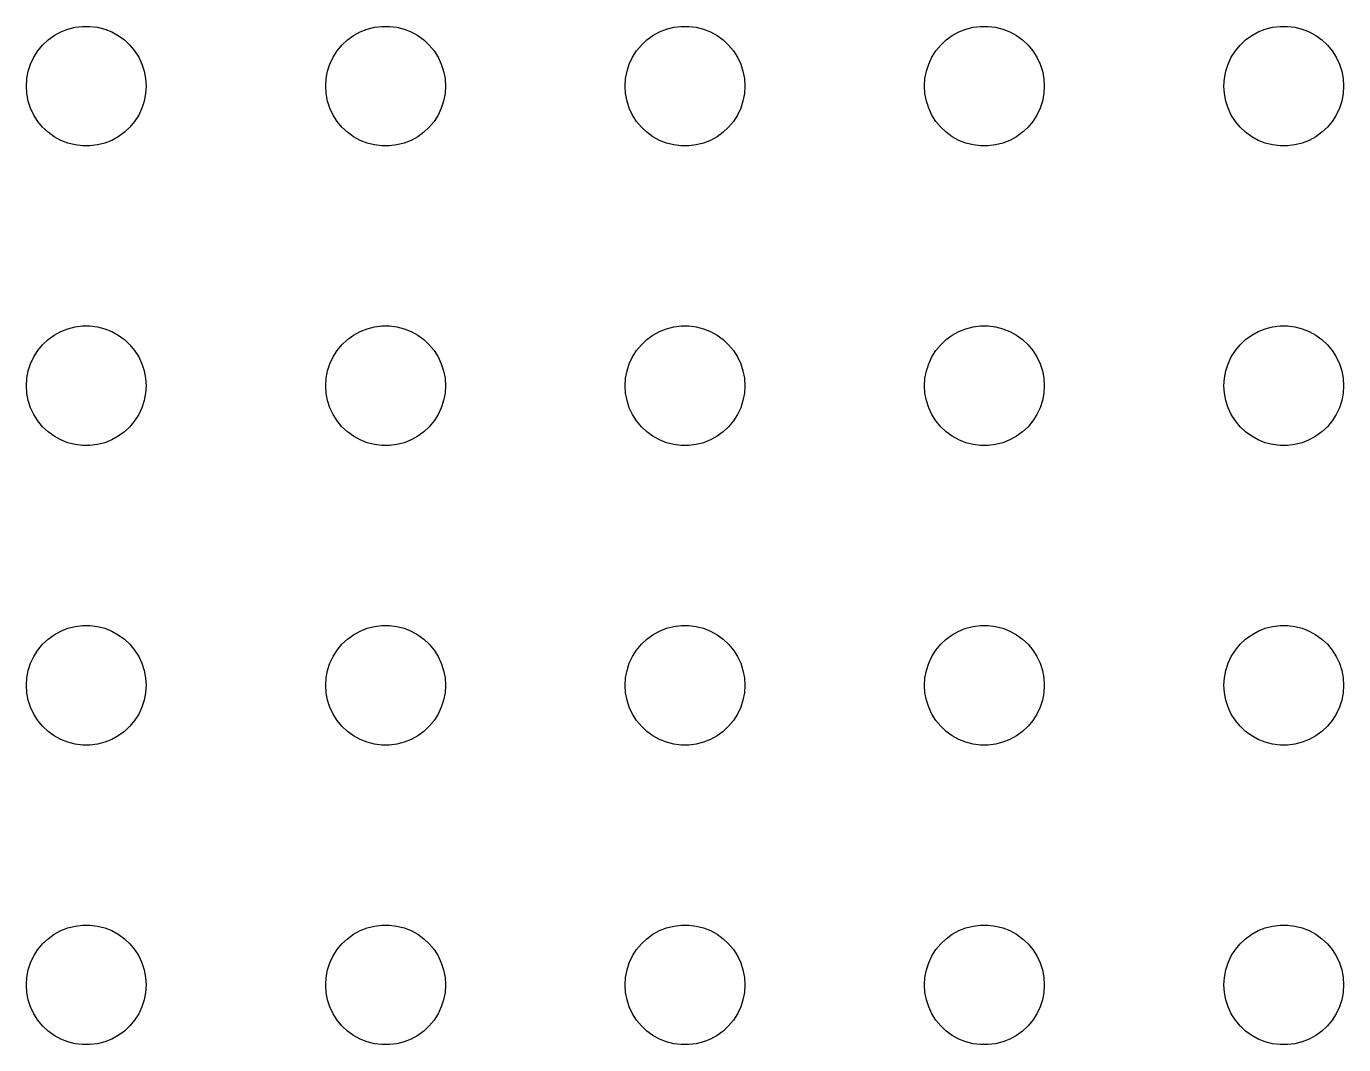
# Model space of a CAD drawing. Header units: metres. Extents: x -134 to 134, y 290 to 736.
# Drawn here: x -1.5 to 31.5, y 340.5 to 366 of the extents above; entities that cross this region are included whole.
import ezdxf

# ---------------------------------------------------------------- set-up
doc = ezdxf.new("R2010")
doc.units = ezdxf.units.M

msp = doc.modelspace()

# ---------------------------------------------------------------- linework, layer by layer
for p, q in [((-0.46352, 365.927), (-0.28107, 365.973)), ((-0.28107, 365.973), (-0.09418, 365.997)), ((-0.09418, 365.997), (0.09418, 365.997)), ((0.09418, 365.997), (0.28107, 365.973)), ((0.28107, 365.973), (0.46352, 365.927)), ((7.03647, 365.927), (7.21892, 365.973)), ((7.21892, 365.973), (7.40581, 365.997)), ((7.40581, 365.997), (7.59418, 365.997)), ((7.59418, 365.997), (7.78107, 365.973)), ((7.78107, 365.973), (7.96352, 365.927)), ((14.5365, 365.927), (14.7189, 365.973)), ((14.7189, 365.973), (14.9058, 365.997)), ((14.9058, 365.997), (15.0942, 365.997)), ((15.0942, 365.997), (15.2811, 365.973)), ((15.2811, 365.973), (15.4635, 365.927)), ((22.0365, 365.927), (22.2189, 365.973)), ((22.2189, 365.973), (22.4058, 365.997)), ((22.4058, 365.997), (22.5942, 365.997)), ((22.5942, 365.997), (22.7811, 365.973)), ((22.7811, 365.973), (22.9635, 365.927)), ((29.5365, 365.927), (29.7189, 365.973)), ((29.7189, 365.973), (29.9058, 365.997)), ((29.9058, 365.997), (30.0942, 365.997)), ((30.0942, 365.997), (30.2811, 365.973)), ((30.2811, 365.973), (30.4635, 365.927)), ((-1.09344, 365.527), (-0.95613, 365.656)), ((-0.95613, 365.656), (-0.80373, 365.766)), ((-0.80373, 365.766), (-0.63866, 365.857)), ((-0.63866, 365.857), (-0.46352, 365.927)), ((0.46352, 365.927), (0.63866, 365.857)), ((0.63866, 365.857), (0.80373, 365.766)), ((0.80373, 365.766), (0.95613, 365.656)), ((0.95613, 365.656), (1.09344, 365.527)), ((6.40654, 365.527), (6.54385, 365.656)), ((6.54385, 365.656), (6.69626, 365.766)), ((6.69626, 365.766), (6.86133, 365.857)), ((6.86133, 365.857), (7.03647, 365.927)), ((7.96352, 365.927), (8.13866, 365.857)), ((8.13866, 365.857), (8.30373, 365.766)), ((8.30373, 365.766), (8.45613, 365.656)), ((8.45613, 365.656), (8.59344, 365.527)), ((13.9065, 365.527), (14.0439, 365.656)), ((14.0439, 365.656), (14.1963, 365.766)), ((14.1963, 365.766), (14.3613, 365.857)), ((14.3613, 365.857), (14.5365, 365.927)), ((15.4635, 365.927), (15.6387, 365.857)), ((15.6387, 365.857), (15.8037, 365.766)), ((15.8037, 365.766), (15.9561, 365.656)), ((15.9561, 365.656), (16.0934, 365.527)), ((21.4065, 365.527), (21.5439, 365.656)), ((21.5439, 365.656), (21.6963, 365.766)), ((21.6963, 365.766), (21.8613, 365.857)), ((21.8613, 365.857), (22.0365, 365.927)), ((22.9635, 365.927), (23.1387, 365.857)), ((23.1387, 365.857), (23.3037, 365.766)), ((23.3037, 365.766), (23.4561, 365.656)), ((23.4561, 365.656), (23.5934, 365.527)), ((28.9065, 365.527), (29.0439, 365.656)), ((29.0439, 365.656), (29.1963, 365.766)), ((29.1963, 365.766), (29.3613, 365.857)), ((29.3613, 365.857), (29.5365, 365.927)), ((30.4635, 365.927), (30.6387, 365.857)), ((30.6387, 365.857), (30.8037, 365.766)), ((30.8037, 365.766), (30.9561, 365.656)), ((30.9561, 365.656), (31.0934, 365.527)), ((-1.31445, 365.223), (-1.21352, 365.382)), ((-1.21352, 365.382), (-1.09344, 365.527)), ((1.09344, 365.527), (1.21352, 365.382)), ((1.21352, 365.382), (1.31445, 365.223)), ((6.18553, 365.223), (6.28647, 365.382)), ((6.28647, 365.382), (6.40654, 365.527)), ((8.59344, 365.527), (8.71352, 365.382)), ((8.71352, 365.382), (8.81445, 365.223)), ((13.6855, 365.223), (13.7865, 365.382)), ((13.7865, 365.382), (13.9065, 365.527)), ((16.0934, 365.527), (16.2135, 365.382)), ((16.2135, 365.382), (16.3145, 365.223)), ((21.1855, 365.223), (21.2865, 365.382)), ((21.2865, 365.382), (21.4065, 365.527)), ((23.5934, 365.527), (23.7135, 365.382)), ((23.7135, 365.382), (23.8145, 365.223)), ((28.6855, 365.223), (28.7865, 365.382)), ((28.7865, 365.382), (28.9065, 365.527)), ((31.0934, 365.527), (31.2135, 365.382)), ((31.2135, 365.382), (31.3145, 365.223)), ((-1.45287, 364.873), (-1.39465, 365.052)), ((-1.39465, 365.052), (-1.31445, 365.223)), ((1.31445, 365.223), (1.39465, 365.052)), ((1.39465, 365.052), (1.45287, 364.873)), ((6.04712, 364.873), (6.10533, 365.052)), ((6.10533, 365.052), (6.18553, 365.223)), ((8.81445, 365.223), (8.89465, 365.052)), ((8.89465, 365.052), (8.95287, 364.873)), ((13.5471, 364.873), (13.6053, 365.052)), ((13.6053, 365.052), (13.6855, 365.223)), ((16.3145, 365.223), (16.3947, 365.052)), ((16.3947, 365.052), (16.4529, 364.873)), ((21.0471, 364.873), (21.1053, 365.052)), ((21.1053, 365.052), (21.1855, 365.223)), ((23.8145, 365.223), (23.8947, 365.052)), ((23.8947, 365.052), (23.9529, 364.873)), ((28.5471, 364.873), (28.6053, 365.052)), ((28.6053, 365.052), (28.6855, 365.223)), ((31.3145, 365.223), (31.3947, 365.052)), ((31.3947, 365.052), (31.4529, 364.873)), ((-1.5, 364.5), (-1.48816, 364.688)), ((-1.48816, 364.688), (-1.45287, 364.873)), ((1.45287, 364.873), (1.48816, 364.688)), ((1.48816, 364.688), (1.5, 364.5)), ((6, 364.5), (6.01183, 364.688)), ((6.01183, 364.688), (6.04712, 364.873)), ((8.95287, 364.873), (8.98816, 364.688)), ((8.98816, 364.688), (9, 364.5)), ((13.5, 364.5), (13.5118, 364.688)), ((13.5118, 364.688), (13.5471, 364.873)), ((16.4529, 364.873), (16.4882, 364.688)), ((16.4882, 364.688), (16.5, 364.5)), ((21, 364.5), (21.0118, 364.688)), ((21.0118, 364.688), (21.0471, 364.873)), ((23.9529, 364.873), (23.9882, 364.688)), ((23.9882, 364.688), (24, 364.5)), ((28.5, 364.5), (28.5118, 364.688)), ((28.5118, 364.688), (28.5471, 364.873)), ((31.4529, 364.873), (31.4882, 364.688)), ((31.4882, 364.688), (31.5, 364.5)), ((-1.48816, 364.312), (-1.5, 364.5)), ((1.5, 364.5), (1.48816, 364.312)), ((6.01183, 364.312), (6, 364.5)), ((9, 364.5), (8.98816, 364.312)), ((13.5118, 364.312), (13.5, 364.5)), ((16.5, 364.5), (16.4882, 364.312)), ((21.0118, 364.312), (21, 364.5)), ((24, 364.5), (23.9882, 364.312)), ((28.5118, 364.312), (28.5, 364.5)), ((31.5, 364.5), (31.4882, 364.312)), ((-1.45287, 364.127), (-1.48816, 364.312)), ((-1.39465, 363.948), (-1.45287, 364.127)), ((1.45287, 364.127), (1.39465, 363.948)), ((1.48816, 364.312), (1.45287, 364.127)), ((6.04712, 364.127), (6.01183, 364.312)), ((6.10533, 363.948), (6.04712, 364.127)), ((8.95287, 364.127), (8.89465, 363.948)), ((8.98816, 364.312), (8.95287, 364.127)), ((13.5471, 364.127), (13.5118, 364.312)), ((13.6053, 363.948), (13.5471, 364.127)), ((16.4529, 364.127), (16.3947, 363.948)), ((16.4882, 364.312), (16.4529, 364.127)), ((21.0471, 364.127), (21.0118, 364.312)), ((21.1053, 363.948), (21.0471, 364.127)), ((23.9529, 364.127), (23.8947, 363.948)), ((23.9882, 364.312), (23.9529, 364.127)), ((28.5471, 364.127), (28.5118, 364.312)), ((28.6053, 363.948), (28.5471, 364.127)), ((31.4529, 364.127), (31.3947, 363.948)), ((31.4882, 364.312), (31.4529, 364.127)), ((-1.31445, 363.777), (-1.39465, 363.948)), ((-1.21352, 363.618), (-1.31445, 363.777)), ((1.31445, 363.777), (1.21352, 363.618)), ((1.39465, 363.948), (1.31445, 363.777)), ((6.18553, 363.777), (6.10533, 363.948)), ((6.28647, 363.618), (6.18553, 363.777)), ((8.81445, 363.777), (8.71352, 363.618)), ((8.89465, 363.948), (8.81445, 363.777)), ((13.6855, 363.777), (13.6053, 363.948)), ((13.7865, 363.618), (13.6855, 363.777)), ((16.3145, 363.777), (16.2135, 363.618)), ((16.3947, 363.948), (16.3145, 363.777)), ((21.1855, 363.777), (21.1053, 363.948)), ((21.2865, 363.618), (21.1855, 363.777)), ((23.8145, 363.777), (23.7135, 363.618)), ((23.8947, 363.948), (23.8145, 363.777)), ((28.6855, 363.777), (28.6053, 363.948)), ((28.7865, 363.618), (28.6855, 363.777)), ((31.3145, 363.777), (31.2135, 363.618)), ((31.3947, 363.948), (31.3145, 363.777)), ((-1.09344, 363.473), (-1.21352, 363.618)), ((-0.95613, 363.344), (-1.09344, 363.473)), ((-0.80373, 363.234), (-0.95613, 363.344)), ((0.95613, 363.344), (0.80373, 363.234)), ((1.09344, 363.473), (0.95613, 363.344)), ((1.21352, 363.618), (1.09344, 363.473)), ((6.40654, 363.473), (6.28647, 363.618)), ((6.54385, 363.344), (6.40654, 363.473)), ((6.69626, 363.234), (6.54385, 363.344)), ((8.45613, 363.344), (8.30373, 363.234)), ((8.59344, 363.473), (8.45613, 363.344)), ((8.71352, 363.618), (8.59344, 363.473)), ((13.9065, 363.473), (13.7865, 363.618)), ((14.0439, 363.344), (13.9065, 363.473)), ((14.1963, 363.234), (14.0439, 363.344)), ((15.9561, 363.344), (15.8037, 363.234)), ((16.0934, 363.473), (15.9561, 363.344)), ((16.2135, 363.618), (16.0934, 363.473)), ((21.4065, 363.473), (21.2865, 363.618)), ((21.5439, 363.344), (21.4065, 363.473)), ((21.6963, 363.234), (21.5439, 363.344)), ((23.4561, 363.344), (23.3037, 363.234)), ((23.5934, 363.473), (23.4561, 363.344)), ((23.7135, 363.618), (23.5934, 363.473)), ((28.9065, 363.473), (28.7865, 363.618)), ((29.0439, 363.344), (28.9065, 363.473)), ((29.1963, 363.234), (29.0439, 363.344)), ((30.9561, 363.344), (30.8037, 363.234)), ((31.0934, 363.473), (30.9561, 363.344)), ((31.2135, 363.618), (31.0934, 363.473)), ((-0.63866, 363.143), (-0.80373, 363.234)), ((-0.46352, 363.073), (-0.63866, 363.143)), ((-0.28107, 363.027), (-0.46352, 363.073)), ((-0.09418, 363.003), (-0.28107, 363.027)), ((0.09418, 363.003), (-0.09418, 363.003)), ((0.28107, 363.027), (0.09418, 363.003)), ((0.46352, 363.073), (0.28107, 363.027)), ((0.63866, 363.143), (0.46352, 363.073)), ((0.80373, 363.234), (0.63866, 363.143)), ((6.86133, 363.143), (6.69626, 363.234)), ((7.03647, 363.073), (6.86133, 363.143)), ((7.21892, 363.027), (7.03647, 363.073)), ((7.40581, 363.003), (7.21892, 363.027)), ((7.59418, 363.003), (7.40581, 363.003)), ((7.78107, 363.027), (7.59418, 363.003)), ((7.96352, 363.073), (7.78107, 363.027)), ((8.13866, 363.143), (7.96352, 363.073)), ((8.30373, 363.234), (8.13866, 363.143)), ((14.3613, 363.143), (14.1963, 363.234)), ((14.5365, 363.073), (14.3613, 363.143)), ((14.7189, 363.027), (14.5365, 363.073)), ((14.9058, 363.003), (14.7189, 363.027)), ((15.0942, 363.003), (14.9058, 363.003)), ((15.2811, 363.027), (15.0942, 363.003)), ((15.4635, 363.073), (15.2811, 363.027)), ((15.6387, 363.143), (15.4635, 363.073)), ((15.8037, 363.234), (15.6387, 363.143)), ((21.8613, 363.143), (21.6963, 363.234)), ((22.0365, 363.073), (21.8613, 363.143)), ((22.2189, 363.027), (22.0365, 363.073)), ((22.4058, 363.003), (22.2189, 363.027)), ((22.5942, 363.003), (22.4058, 363.003)), ((22.7811, 363.027), (22.5942, 363.003)), ((22.9635, 363.073), (22.7811, 363.027)), ((23.1387, 363.143), (22.9635, 363.073)), ((23.3037, 363.234), (23.1387, 363.143)), ((29.3613, 363.143), (29.1963, 363.234)), ((29.5365, 363.073), (29.3613, 363.143)), ((29.7189, 363.027), (29.5365, 363.073)), ((29.9058, 363.003), (29.7189, 363.027)), ((30.0942, 363.003), (29.9058, 363.003)), ((30.2811, 363.027), (30.0942, 363.003)), ((30.4635, 363.073), (30.2811, 363.027)), ((30.6387, 363.143), (30.4635, 363.073)), ((30.8037, 363.234), (30.6387, 363.143)), ((-0.63866, 358.357), (-0.46352, 358.427)), ((-0.46352, 358.427), (-0.28107, 358.473)), ((-0.28107, 358.473), (-0.09418, 358.497)), ((-0.09418, 358.497), (0.09418, 358.497)), ((0.09418, 358.497), (0.28107, 358.473)), ((0.28107, 358.473), (0.46352, 358.427)), ((0.46352, 358.427), (0.63866, 358.357)), ((6.86133, 358.357), (7.03647, 358.427)), ((7.03647, 358.427), (7.21892, 358.473)), ((7.21892, 358.473), (7.40581, 358.497)), ((7.40581, 358.497), (7.59418, 358.497)), ((7.59418, 358.497), (7.78107, 358.473)), ((7.78107, 358.473), (7.96352, 358.427)), ((7.96352, 358.427), (8.13866, 358.357)), ((14.3613, 358.357), (14.5365, 358.427)), ((14.5365, 358.427), (14.7189, 358.473)), ((14.7189, 358.473), (14.9058, 358.497)), ((14.9058, 358.497), (15.0942, 358.497)), ((15.0942, 358.497), (15.2811, 358.473)), ((15.2811, 358.473), (15.4635, 358.427)), ((15.4635, 358.427), (15.6387, 358.357)), ((21.8613, 358.357), (22.0365, 358.427)), ((22.0365, 358.427), (22.2189, 358.473)), ((22.2189, 358.473), (22.4058, 358.497)), ((22.4058, 358.497), (22.5942, 358.497)), ((22.5942, 358.497), (22.7811, 358.473)), ((22.7811, 358.473), (22.9635, 358.427)), ((22.9635, 358.427), (23.1387, 358.357)), ((29.3613, 358.357), (29.5365, 358.427)), ((29.5365, 358.427), (29.7189, 358.473)), ((29.7189, 358.473), (29.9058, 358.497)), ((29.9058, 358.497), (30.0942, 358.497)), ((30.0942, 358.497), (30.2811, 358.473)), ((30.2811, 358.473), (30.4635, 358.427)), ((30.4635, 358.427), (30.6387, 358.357)), ((-1.09344, 358.027), (-0.95613, 358.156)), ((-0.95613, 358.156), (-0.80373, 358.266)), ((-0.80373, 358.266), (-0.63866, 358.357)), ((0.63866, 358.357), (0.80373, 358.266)), ((0.80373, 358.266), (0.95613, 358.156)), ((0.95613, 358.156), (1.09344, 358.027)), ((6.40654, 358.027), (6.54385, 358.156)), ((6.54385, 358.156), (6.69626, 358.266)), ((6.69626, 358.266), (6.86133, 358.357)), ((8.13866, 358.357), (8.30373, 358.266)), ((8.30373, 358.266), (8.45613, 358.156)), ((8.45613, 358.156), (8.59344, 358.027)), ((13.9065, 358.027), (14.0439, 358.156)), ((14.0439, 358.156), (14.1963, 358.266)), ((14.1963, 358.266), (14.3613, 358.357)), ((15.6387, 358.357), (15.8037, 358.266)), ((15.8037, 358.266), (15.9561, 358.156)), ((15.9561, 358.156), (16.0934, 358.027)), ((21.4065, 358.027), (21.5439, 358.156)), ((21.5439, 358.156), (21.6963, 358.266)), ((21.6963, 358.266), (21.8613, 358.357)), ((23.1387, 358.357), (23.3037, 358.266)), ((23.3037, 358.266), (23.4561, 358.156)), ((23.4561, 358.156), (23.5934, 358.027)), ((28.9065, 358.027), (29.0439, 358.156)), ((29.0439, 358.156), (29.1963, 358.266)), ((29.1963, 358.266), (29.3613, 358.357)), ((30.6387, 358.357), (30.8037, 358.266)), ((30.8037, 358.266), (30.9561, 358.156)), ((30.9561, 358.156), (31.0934, 358.027)), ((-1.39465, 357.552), (-1.31445, 357.723)), ((-1.31445, 357.723), (-1.21352, 357.882)), ((-1.21352, 357.882), (-1.09344, 358.027)), ((1.09344, 358.027), (1.21352, 357.882)), ((1.21352, 357.882), (1.31445, 357.723)), ((1.31445, 357.723), (1.39465, 357.552)), ((6.10533, 357.552), (6.18553, 357.723)), ((6.18553, 357.723), (6.28647, 357.882)), ((6.28647, 357.882), (6.40654, 358.027)), ((8.59344, 358.027), (8.71352, 357.882)), ((8.71352, 357.882), (8.81445, 357.723)), ((8.81445, 357.723), (8.89465, 357.552)), ((13.6053, 357.552), (13.6855, 357.723)), ((13.6855, 357.723), (13.7865, 357.882)), ((13.7865, 357.882), (13.9065, 358.027)), ((16.0934, 358.027), (16.2135, 357.882)), ((16.2135, 357.882), (16.3145, 357.723)), ((16.3145, 357.723), (16.3947, 357.552)), ((21.1053, 357.552), (21.1855, 357.723)), ((21.1855, 357.723), (21.2865, 357.882)), ((21.2865, 357.882), (21.4065, 358.027)), ((23.5934, 358.027), (23.7135, 357.882)), ((23.7135, 357.882), (23.8145, 357.723)), ((23.8145, 357.723), (23.8947, 357.552)), ((28.6053, 357.552), (28.6855, 357.723)), ((28.6855, 357.723), (28.7865, 357.882)), ((28.7865, 357.882), (28.9065, 358.027)), ((31.0934, 358.027), (31.2135, 357.882)), ((31.2135, 357.882), (31.3145, 357.723)), ((31.3145, 357.723), (31.3947, 357.552)), ((-1.45287, 357.373), (-1.39465, 357.552)), ((1.39465, 357.552), (1.45287, 357.373)), ((6.04712, 357.373), (6.10533, 357.552)), ((8.89465, 357.552), (8.95287, 357.373)), ((13.5471, 357.373), (13.6053, 357.552)), ((16.3947, 357.552), (16.4529, 357.373)), ((21.0471, 357.373), (21.1053, 357.552)), ((23.8947, 357.552), (23.9529, 357.373)), ((28.5471, 357.373), (28.6053, 357.552)), ((31.3947, 357.552), (31.4529, 357.373)), ((-1.5, 357), (-1.48816, 357.188)), ((-1.48816, 357.188), (-1.45287, 357.373)), ((1.45287, 357.373), (1.48816, 357.188)), ((1.48816, 357.188), (1.5, 357)), ((6, 357), (6.01183, 357.188)), ((6.01183, 357.188), (6.04712, 357.373)), ((8.95287, 357.373), (8.98816, 357.188)), ((8.98816, 357.188), (9, 357)), ((13.5, 357), (13.5118, 357.188)), ((13.5118, 357.188), (13.5471, 357.373)), ((16.4529, 357.373), (16.4882, 357.188)), ((16.4882, 357.188), (16.5, 357)), ((21, 357), (21.0118, 357.188)), ((21.0118, 357.188), (21.0471, 357.373)), ((23.9529, 357.373), (23.9882, 357.188)), ((23.9882, 357.188), (24, 357)), ((28.5, 357), (28.5118, 357.188)), ((28.5118, 357.188), (28.5471, 357.373)), ((31.4529, 357.373), (31.4882, 357.188)), ((31.4882, 357.188), (31.5, 357)), ((-1.48816, 356.812), (-1.5, 357)), ((-1.45287, 356.627), (-1.48816, 356.812)), ((1.48816, 356.812), (1.45287, 356.627)), ((1.5, 357), (1.48816, 356.812)), ((6.01183, 356.812), (6, 357)), ((6.04712, 356.627), (6.01183, 356.812)), ((8.98816, 356.812), (8.95287, 356.627)), ((9, 357), (8.98816, 356.812)), ((13.5118, 356.812), (13.5, 357)), ((13.5471, 356.627), (13.5118, 356.812)), ((16.4882, 356.812), (16.4529, 356.627)), ((16.5, 357), (16.4882, 356.812)), ((21.0118, 356.812), (21, 357)), ((21.0471, 356.627), (21.0118, 356.812)), ((23.9882, 356.812), (23.9529, 356.627)), ((24, 357), (23.9882, 356.812)), ((28.5118, 356.812), (28.5, 357)), ((28.5471, 356.627), (28.5118, 356.812)), ((31.4882, 356.812), (31.4529, 356.627)), ((31.5, 357), (31.4882, 356.812)), ((-1.39465, 356.448), (-1.45287, 356.627)), ((-1.31445, 356.277), (-1.39465, 356.448)), ((1.39465, 356.448), (1.31445, 356.277)), ((1.45287, 356.627), (1.39465, 356.448)), ((6.10533, 356.448), (6.04712, 356.627)), ((6.18553, 356.277), (6.10533, 356.448)), ((8.89465, 356.448), (8.81445, 356.277)), ((8.95287, 356.627), (8.89465, 356.448)), ((13.6053, 356.448), (13.5471, 356.627)), ((13.6855, 356.277), (13.6053, 356.448)), ((16.3947, 356.448), (16.3145, 356.277)), ((16.4529, 356.627), (16.3947, 356.448)), ((21.1053, 356.448), (21.0471, 356.627)), ((21.1855, 356.277), (21.1053, 356.448)), ((23.8947, 356.448), (23.8145, 356.277)), ((23.9529, 356.627), (23.8947, 356.448)), ((28.6053, 356.448), (28.5471, 356.627)), ((28.6855, 356.277), (28.6053, 356.448)), ((31.3947, 356.448), (31.3145, 356.277)), ((31.4529, 356.627), (31.3947, 356.448)), ((-1.21352, 356.118), (-1.31445, 356.277)), ((-1.09344, 355.973), (-1.21352, 356.118)), ((1.21352, 356.118), (1.09344, 355.973)), ((1.31445, 356.277), (1.21352, 356.118)), ((6.28647, 356.118), (6.18553, 356.277)), ((6.40654, 355.973), (6.28647, 356.118)), ((8.71352, 356.118), (8.59344, 355.973)), ((8.81445, 356.277), (8.71352, 356.118)), ((13.7865, 356.118), (13.6855, 356.277)), ((13.9065, 355.973), (13.7865, 356.118)), ((16.2135, 356.118), (16.0934, 355.973)), ((16.3145, 356.277), (16.2135, 356.118)), ((21.2865, 356.118), (21.1855, 356.277)), ((21.4065, 355.973), (21.2865, 356.118)), ((23.7135, 356.118), (23.5934, 355.973)), ((23.8145, 356.277), (23.7135, 356.118)), ((28.7865, 356.118), (28.6855, 356.277)), ((28.9065, 355.973), (28.7865, 356.118)), ((31.2135, 356.118), (31.0934, 355.973)), ((31.3145, 356.277), (31.2135, 356.118)), ((-0.95613, 355.844), (-1.09344, 355.973)), ((-0.80373, 355.734), (-0.95613, 355.844)), ((0.95613, 355.844), (0.80373, 355.734)), ((1.09344, 355.973), (0.95613, 355.844)), ((6.54385, 355.844), (6.40654, 355.973)), ((6.69626, 355.734), (6.54385, 355.844)), ((8.45613, 355.844), (8.30373, 355.734)), ((8.59344, 355.973), (8.45613, 355.844)), ((14.0439, 355.844), (13.9065, 355.973)), ((14.1963, 355.734), (14.0439, 355.844)), ((15.9561, 355.844), (15.8037, 355.734)), ((16.0934, 355.973), (15.9561, 355.844)), ((21.5439, 355.844), (21.4065, 355.973)), ((21.6963, 355.734), (21.5439, 355.844)), ((23.4561, 355.844), (23.3037, 355.734)), ((23.5934, 355.973), (23.4561, 355.844)), ((29.0439, 355.844), (28.9065, 355.973)), ((29.1963, 355.734), (29.0439, 355.844)), ((30.9561, 355.844), (30.8037, 355.734)), ((31.0934, 355.973), (30.9561, 355.844)), ((-0.63866, 355.643), (-0.80373, 355.734)), ((-0.46352, 355.573), (-0.63866, 355.643)), ((-0.28107, 355.527), (-0.46352, 355.573)), ((-0.09418, 355.503), (-0.28107, 355.527)), ((0.09418, 355.503), (-0.09418, 355.503)), ((0.28107, 355.527), (0.09418, 355.503)), ((0.46352, 355.573), (0.28107, 355.527)), ((0.63866, 355.643), (0.46352, 355.573)), ((0.80373, 355.734), (0.63866, 355.643)), ((6.86133, 355.643), (6.69626, 355.734)), ((7.03647, 355.573), (6.86133, 355.643)), ((7.21892, 355.527), (7.03647, 355.573)), ((7.40581, 355.503), (7.21892, 355.527)), ((7.59418, 355.503), (7.40581, 355.503)), ((7.78107, 355.527), (7.59418, 355.503)), ((7.96352, 355.573), (7.78107, 355.527)), ((8.13866, 355.643), (7.96352, 355.573)), ((8.30373, 355.734), (8.13866, 355.643)), ((14.3613, 355.643), (14.1963, 355.734)), ((14.5365, 355.573), (14.3613, 355.643)), ((14.7189, 355.527), (14.5365, 355.573)), ((14.9058, 355.503), (14.7189, 355.527)), ((15.0942, 355.503), (14.9058, 355.503)), ((15.2811, 355.527), (15.0942, 355.503)), ((15.4635, 355.573), (15.2811, 355.527)), ((15.6387, 355.643), (15.4635, 355.573)), ((15.8037, 355.734), (15.6387, 355.643)), ((21.8613, 355.643), (21.6963, 355.734)), ((22.0365, 355.573), (21.8613, 355.643)), ((22.2189, 355.527), (22.0365, 355.573)), ((22.4058, 355.503), (22.2189, 355.527)), ((22.5942, 355.503), (22.4058, 355.503)), ((22.7811, 355.527), (22.5942, 355.503)), ((22.9635, 355.573), (22.7811, 355.527)), ((23.1387, 355.643), (22.9635, 355.573)), ((23.3037, 355.734), (23.1387, 355.643)), ((29.3613, 355.643), (29.1963, 355.734)), ((29.5365, 355.573), (29.3613, 355.643)), ((29.7189, 355.527), (29.5365, 355.573)), ((29.9058, 355.503), (29.7189, 355.527)), ((30.0942, 355.503), (29.9058, 355.503)), ((30.2811, 355.527), (30.0942, 355.503)), ((30.4635, 355.573), (30.2811, 355.527)), ((30.6387, 355.643), (30.4635, 355.573)), ((30.8037, 355.734), (30.6387, 355.643)), ((-0.80373, 350.766), (-0.63866, 350.857)), ((-0.63866, 350.857), (-0.46352, 350.927)), ((-0.46352, 350.927), (-0.28107, 350.973)), ((-0.28107, 350.973), (-0.09418, 350.997)), ((-0.09418, 350.997), (0.09418, 350.997)), ((0.09418, 350.997), (0.28107, 350.973)), ((0.28107, 350.973), (0.46352, 350.927)), ((0.46352, 350.927), (0.63866, 350.857)), ((0.63866, 350.857), (0.80373, 350.766)), ((6.69626, 350.766), (6.86133, 350.857)), ((6.86133, 350.857), (7.03647, 350.927)), ((7.03647, 350.927), (7.21892, 350.973)), ((7.21892, 350.973), (7.40581, 350.997)), ((7.40581, 350.997), (7.59418, 350.997)), ((7.59418, 350.997), (7.78107, 350.973)), ((7.78107, 350.973), (7.96352, 350.927)), ((7.96352, 350.927), (8.13866, 350.857)), ((8.13866, 350.857), (8.30373, 350.766)), ((14.1963, 350.766), (14.3613, 350.857)), ((14.3613, 350.857), (14.5365, 350.927)), ((14.5365, 350.927), (14.7189, 350.973)), ((14.7189, 350.973), (14.9058, 350.997)), ((14.9058, 350.997), (15.0942, 350.997)), ((15.0942, 350.997), (15.2811, 350.973)), ((15.2811, 350.973), (15.4635, 350.927)), ((15.4635, 350.927), (15.6387, 350.857)), ((15.6387, 350.857), (15.8037, 350.766)), ((21.6963, 350.766), (21.8613, 350.857)), ((21.8613, 350.857), (22.0365, 350.927)), ((22.0365, 350.927), (22.2189, 350.973)), ((22.2189, 350.973), (22.4058, 350.997)), ((22.4058, 350.997), (22.5942, 350.997)), ((22.5942, 350.997), (22.7811, 350.973)), ((22.7811, 350.973), (22.9635, 350.927)), ((22.9635, 350.927), (23.1387, 350.857)), ((23.1387, 350.857), (23.3037, 350.766)), ((29.1963, 350.766), (29.3613, 350.857)), ((29.3613, 350.857), (29.5365, 350.927)), ((29.5365, 350.927), (29.7189, 350.973)), ((29.7189, 350.973), (29.9058, 350.997)), ((29.9058, 350.997), (30.0942, 350.997)), ((30.0942, 350.997), (30.2811, 350.973)), ((30.2811, 350.973), (30.4635, 350.927)), ((30.4635, 350.927), (30.6387, 350.857)), ((30.6387, 350.857), (30.8037, 350.766)), ((-1.21352, 350.382), (-1.09344, 350.527)), ((-1.09344, 350.527), (-0.95613, 350.656)), ((-0.95613, 350.656), (-0.80373, 350.766)), ((0.80373, 350.766), (0.95613, 350.656)), ((0.95613, 350.656), (1.09344, 350.527)), ((1.09344, 350.527), (1.21352, 350.382)), ((6.28647, 350.382), (6.40654, 350.527)), ((6.40654, 350.527), (6.54385, 350.656)), ((6.54385, 350.656), (6.69626, 350.766)), ((8.30373, 350.766), (8.45613, 350.656)), ((8.45613, 350.656), (8.59344, 350.527)), ((8.59344, 350.527), (8.71352, 350.382)), ((13.7865, 350.382), (13.9065, 350.527)), ((13.9065, 350.527), (14.0439, 350.656)), ((14.0439, 350.656), (14.1963, 350.766)), ((15.8037, 350.766), (15.9561, 350.656)), ((15.9561, 350.656), (16.0934, 350.527)), ((16.0934, 350.527), (16.2135, 350.382)), ((21.2865, 350.382), (21.4065, 350.527)), ((21.4065, 350.527), (21.5439, 350.656)), ((21.5439, 350.656), (21.6963, 350.766)), ((23.3037, 350.766), (23.4561, 350.656)), ((23.4561, 350.656), (23.5934, 350.527)), ((23.5934, 350.527), (23.7135, 350.382)), ((28.7865, 350.382), (28.9065, 350.527)), ((28.9065, 350.527), (29.0439, 350.656)), ((29.0439, 350.656), (29.1963, 350.766)), ((30.8037, 350.766), (30.9561, 350.656)), ((30.9561, 350.656), (31.0934, 350.527)), ((31.0934, 350.527), (31.2135, 350.382)), ((-1.39465, 350.052), (-1.31445, 350.223)), ((-1.31445, 350.223), (-1.21352, 350.382)), ((1.21352, 350.382), (1.31445, 350.223)), ((1.31445, 350.223), (1.39465, 350.052)), ((6.10533, 350.052), (6.18553, 350.223)), ((6.18553, 350.223), (6.28647, 350.382)), ((8.71352, 350.382), (8.81445, 350.223)), ((8.81445, 350.223), (8.89465, 350.052)), ((13.6053, 350.052), (13.6855, 350.223)), ((13.6855, 350.223), (13.7865, 350.382)), ((16.2135, 350.382), (16.3145, 350.223)), ((16.3145, 350.223), (16.3947, 350.052)), ((21.1053, 350.052), (21.1855, 350.223)), ((21.1855, 350.223), (21.2865, 350.382)), ((23.7135, 350.382), (23.8145, 350.223)), ((23.8145, 350.223), (23.8947, 350.052)), ((28.6053, 350.052), (28.6855, 350.223)), ((28.6855, 350.223), (28.7865, 350.382)), ((31.2135, 350.382), (31.3145, 350.223)), ((31.3145, 350.223), (31.3947, 350.052)), ((-1.48816, 349.688), (-1.45287, 349.873)), ((-1.45287, 349.873), (-1.39465, 350.052)), ((1.39465, 350.052), (1.45287, 349.873)), ((1.45287, 349.873), (1.48816, 349.688)), ((6.01183, 349.688), (6.04712, 349.873)), ((6.04712, 349.873), (6.10533, 350.052)), ((8.89465, 350.052), (8.95287, 349.873)), ((8.95287, 349.873), (8.98816, 349.688)), ((13.5118, 349.688), (13.5471, 349.873)), ((13.5471, 349.873), (13.6053, 350.052)), ((16.3947, 350.052), (16.4529, 349.873)), ((16.4529, 349.873), (16.4882, 349.688)), ((21.0118, 349.688), (21.0471, 349.873)), ((21.0471, 349.873), (21.1053, 350.052)), ((23.8947, 350.052), (23.9529, 349.873)), ((23.9529, 349.873), (23.9882, 349.688)), ((28.5118, 349.688), (28.5471, 349.873)), ((28.5471, 349.873), (28.6053, 350.052)), ((31.3947, 350.052), (31.4529, 349.873)), ((31.4529, 349.873), (31.4882, 349.688)), ((-1.5, 349.5), (-1.48816, 349.688)), ((-1.48816, 349.312), (-1.5, 349.5)), ((1.48816, 349.688), (1.5, 349.5)), ((1.5, 349.5), (1.48816, 349.312)), ((6, 349.5), (6.01183, 349.688)), ((6.01183, 349.312), (6, 349.5)), ((8.98816, 349.688), (9, 349.5)), ((9, 349.5), (8.98816, 349.312)), ((13.5, 349.5), (13.5118, 349.688)), ((13.5118, 349.312), (13.5, 349.5)), ((16.4882, 349.688), (16.5, 349.5)), ((16.5, 349.5), (16.4882, 349.312)), ((21, 349.5), (21.0118, 349.688)), ((21.0118, 349.312), (21, 349.5)), ((23.9882, 349.688), (24, 349.5)), ((24, 349.5), (23.9882, 349.312)), ((28.5, 349.5), (28.5118, 349.688)), ((28.5118, 349.312), (28.5, 349.5)), ((31.4882, 349.688), (31.5, 349.5)), ((31.5, 349.5), (31.4882, 349.312)), ((-1.45287, 349.127), (-1.48816, 349.312)), ((1.48816, 349.312), (1.45287, 349.127)), ((6.04712, 349.127), (6.01183, 349.312)), ((8.98816, 349.312), (8.95287, 349.127)), ((13.5471, 349.127), (13.5118, 349.312)), ((16.4882, 349.312), (16.4529, 349.127)), ((21.0471, 349.127), (21.0118, 349.312)), ((23.9882, 349.312), (23.9529, 349.127)), ((28.5471, 349.127), (28.5118, 349.312)), ((31.4882, 349.312), (31.4529, 349.127)), ((-1.39465, 348.948), (-1.45287, 349.127)), ((-1.31445, 348.777), (-1.39465, 348.948)), ((1.39465, 348.948), (1.31445, 348.777)), ((1.45287, 349.127), (1.39465, 348.948)), ((6.10533, 348.948), (6.04712, 349.127)), ((6.18553, 348.777), (6.10533, 348.948)), ((8.89465, 348.948), (8.81445, 348.777)), ((8.95287, 349.127), (8.89465, 348.948)), ((13.6053, 348.948), (13.5471, 349.127)), ((13.6855, 348.777), (13.6053, 348.948)), ((16.3947, 348.948), (16.3145, 348.777)), ((16.4529, 349.127), (16.3947, 348.948)), ((21.1053, 348.948), (21.0471, 349.127)), ((21.1855, 348.777), (21.1053, 348.948)), ((23.8947, 348.948), (23.8145, 348.777)), ((23.9529, 349.127), (23.8947, 348.948)), ((28.6053, 348.948), (28.5471, 349.127)), ((28.6855, 348.777), (28.6053, 348.948)), ((31.3947, 348.948), (31.3145, 348.777)), ((31.4529, 349.127), (31.3947, 348.948)), ((-1.21352, 348.618), (-1.31445, 348.777)), ((-1.09344, 348.473), (-1.21352, 348.618)), ((1.21352, 348.618), (1.09344, 348.473)), ((1.31445, 348.777), (1.21352, 348.618)), ((6.28647, 348.618), (6.18553, 348.777)), ((6.40654, 348.473), (6.28647, 348.618)), ((8.71352, 348.618), (8.59344, 348.473)), ((8.81445, 348.777), (8.71352, 348.618)), ((13.7865, 348.618), (13.6855, 348.777)), ((13.9065, 348.473), (13.7865, 348.618)), ((16.2135, 348.618), (16.0934, 348.473)), ((16.3145, 348.777), (16.2135, 348.618)), ((21.2865, 348.618), (21.1855, 348.777)), ((21.4065, 348.473), (21.2865, 348.618)), ((23.7135, 348.618), (23.5934, 348.473)), ((23.8145, 348.777), (23.7135, 348.618)), ((28.7865, 348.618), (28.6855, 348.777)), ((28.9065, 348.473), (28.7865, 348.618)), ((31.2135, 348.618), (31.0934, 348.473)), ((31.3145, 348.777), (31.2135, 348.618)), ((-0.95613, 348.344), (-1.09344, 348.473)), ((-0.80373, 348.234), (-0.95613, 348.344)), ((-0.63866, 348.143), (-0.80373, 348.234)), ((0.80373, 348.234), (0.63866, 348.143)), ((0.95613, 348.344), (0.80373, 348.234)), ((1.09344, 348.473), (0.95613, 348.344)), ((6.54385, 348.344), (6.40654, 348.473)), ((6.69626, 348.234), (6.54385, 348.344)), ((6.86133, 348.143), (6.69626, 348.234)), ((8.30373, 348.234), (8.13866, 348.143)), ((8.45613, 348.344), (8.30373, 348.234)), ((8.59344, 348.473), (8.45613, 348.344)), ((14.0439, 348.344), (13.9065, 348.473)), ((14.1963, 348.234), (14.0439, 348.344)), ((14.3613, 348.143), (14.1963, 348.234)), ((15.8037, 348.234), (15.6387, 348.143)), ((15.9561, 348.344), (15.8037, 348.234)), ((16.0934, 348.473), (15.9561, 348.344)), ((21.5439, 348.344), (21.4065, 348.473)), ((21.6963, 348.234), (21.5439, 348.344)), ((21.8613, 348.143), (21.6963, 348.234)), ((23.3037, 348.234), (23.1387, 348.143)), ((23.4561, 348.344), (23.3037, 348.234)), ((23.5934, 348.473), (23.4561, 348.344)), ((29.0439, 348.344), (28.9065, 348.473)), ((29.1963, 348.234), (29.0439, 348.344)), ((29.3613, 348.143), (29.1963, 348.234)), ((30.8037, 348.234), (30.6387, 348.143)), ((30.9561, 348.344), (30.8037, 348.234)), ((31.0934, 348.473), (30.9561, 348.344)), ((-0.46352, 348.073), (-0.63866, 348.143)), ((-0.28107, 348.027), (-0.46352, 348.073)), ((-0.09418, 348.003), (-0.28107, 348.027)), ((0.09418, 348.003), (-0.09418, 348.003)), ((0.28107, 348.027), (0.09418, 348.003)), ((0.46352, 348.073), (0.28107, 348.027)), ((0.63866, 348.143), (0.46352, 348.073)), ((7.03647, 348.073), (6.86133, 348.143)), ((7.21892, 348.027), (7.03647, 348.073)), ((7.40581, 348.003), (7.21892, 348.027)), ((7.59418, 348.003), (7.40581, 348.003)), ((7.78107, 348.027), (7.59418, 348.003)), ((7.96352, 348.073), (7.78107, 348.027)), ((8.13866, 348.143), (7.96352, 348.073)), ((14.5365, 348.073), (14.3613, 348.143)), ((14.7189, 348.027), (14.5365, 348.073)), ((14.9058, 348.003), (14.7189, 348.027)), ((15.0942, 348.003), (14.9058, 348.003)), ((15.2811, 348.027), (15.0942, 348.003)), ((15.4635, 348.073), (15.2811, 348.027)), ((15.6387, 348.143), (15.4635, 348.073)), ((22.0365, 348.073), (21.8613, 348.143)), ((22.2189, 348.027), (22.0365, 348.073)), ((22.4058, 348.003), (22.2189, 348.027)), ((22.5942, 348.003), (22.4058, 348.003)), ((22.7811, 348.027), (22.5942, 348.003)), ((22.9635, 348.073), (22.7811, 348.027)), ((23.1387, 348.143), (22.9635, 348.073)), ((29.5365, 348.073), (29.3613, 348.143)), ((29.7189, 348.027), (29.5365, 348.073)), ((29.9058, 348.003), (29.7189, 348.027)), ((30.0942, 348.003), (29.9058, 348.003)), ((30.2811, 348.027), (30.0942, 348.003)), ((30.4635, 348.073), (30.2811, 348.027)), ((30.6387, 348.143), (30.4635, 348.073)), ((-0.95613, 343.156), (-0.80373, 343.266)), ((-0.80373, 343.266), (-0.63866, 343.357)), ((-0.63866, 343.357), (-0.46352, 343.427)), ((-0.46352, 343.427), (-0.28107, 343.473)), ((-0.28107, 343.473), (-0.09418, 343.497)), ((-0.09418, 343.497), (0.09418, 343.497)), ((0.09418, 343.497), (0.28107, 343.473)), ((0.28107, 343.473), (0.46352, 343.427)), ((0.46352, 343.427), (0.63866, 343.357)), ((0.63866, 343.357), (0.80373, 343.266)), ((0.80373, 343.266), (0.95613, 343.156)), ((6.54385, 343.156), (6.69626, 343.266)), ((6.69626, 343.266), (6.86133, 343.357)), ((6.86133, 343.357), (7.03647, 343.427)), ((7.03647, 343.427), (7.21892, 343.473)), ((7.21892, 343.473), (7.40581, 343.497)), ((7.40581, 343.497), (7.59418, 343.497)), ((7.59418, 343.497), (7.78107, 343.473)), ((7.78107, 343.473), (7.96352, 343.427)), ((7.96352, 343.427), (8.13866, 343.357)), ((8.13866, 343.357), (8.30373, 343.266)), ((8.30373, 343.266), (8.45613, 343.156)), ((14.0439, 343.156), (14.1963, 343.266)), ((14.1963, 343.266), (14.3613, 343.357)), ((14.3613, 343.357), (14.5365, 343.427)), ((14.5365, 343.427), (14.7189, 343.473)), ((14.7189, 343.473), (14.9058, 343.497)), ((14.9058, 343.497), (15.0942, 343.497)), ((15.0942, 343.497), (15.2811, 343.473)), ((15.2811, 343.473), (15.4635, 343.427)), ((15.4635, 343.427), (15.6387, 343.357)), ((15.6387, 343.357), (15.8037, 343.266)), ((15.8037, 343.266), (15.9561, 343.156)), ((21.5439, 343.156), (21.6963, 343.266)), ((21.6963, 343.266), (21.8613, 343.357)), ((21.8613, 343.357), (22.0365, 343.427)), ((22.0365, 343.427), (22.2189, 343.473)), ((22.2189, 343.473), (22.4058, 343.497)), ((22.4058, 343.497), (22.5942, 343.497)), ((22.5942, 343.497), (22.7811, 343.473)), ((22.7811, 343.473), (22.9635, 343.427)), ((22.9635, 343.427), (23.1387, 343.357)), ((23.1387, 343.357), (23.3037, 343.266)), ((23.3037, 343.266), (23.4561, 343.156)), ((29.0439, 343.156), (29.1963, 343.266)), ((29.1963, 343.266), (29.3613, 343.357)), ((29.3613, 343.357), (29.5365, 343.427)), ((29.5365, 343.427), (29.7189, 343.473)), ((29.7189, 343.473), (29.9058, 343.497)), ((29.9058, 343.497), (30.0942, 343.497)), ((30.0942, 343.497), (30.2811, 343.473)), ((30.2811, 343.473), (30.4635, 343.427)), ((30.4635, 343.427), (30.6387, 343.357)), ((30.6387, 343.357), (30.8037, 343.266)), ((30.8037, 343.266), (30.9561, 343.156)), ((-1.31445, 342.723), (-1.21352, 342.882)), ((-1.21352, 342.882), (-1.09344, 343.027)), ((-1.09344, 343.027), (-0.95613, 343.156)), ((0.95613, 343.156), (1.09344, 343.027)), ((1.09344, 343.027), (1.21352, 342.882)), ((1.21352, 342.882), (1.31445, 342.723)), ((6.18553, 342.723), (6.28647, 342.882)), ((6.28647, 342.882), (6.40654, 343.027)), ((6.40654, 343.027), (6.54385, 343.156)), ((8.45613, 343.156), (8.59344, 343.027)), ((8.59344, 343.027), (8.71352, 342.882)), ((8.71352, 342.882), (8.81445, 342.723)), ((13.6855, 342.723), (13.7865, 342.882)), ((13.7865, 342.882), (13.9065, 343.027)), ((13.9065, 343.027), (14.0439, 343.156)), ((15.9561, 343.156), (16.0934, 343.027)), ((16.0934, 343.027), (16.2135, 342.882)), ((16.2135, 342.882), (16.3145, 342.723)), ((21.1855, 342.723), (21.2865, 342.882)), ((21.2865, 342.882), (21.4065, 343.027)), ((21.4065, 343.027), (21.5439, 343.156)), ((23.4561, 343.156), (23.5934, 343.027)), ((23.5934, 343.027), (23.7135, 342.882)), ((23.7135, 342.882), (23.8145, 342.723)), ((28.6855, 342.723), (28.7865, 342.882)), ((28.7865, 342.882), (28.9065, 343.027)), ((28.9065, 343.027), (29.0439, 343.156)), ((30.9561, 343.156), (31.0934, 343.027)), ((31.0934, 343.027), (31.2135, 342.882)), ((31.2135, 342.882), (31.3145, 342.723)), ((-1.45287, 342.373), (-1.39465, 342.552)), ((-1.39465, 342.552), (-1.31445, 342.723)), ((1.31445, 342.723), (1.39465, 342.552)), ((1.39465, 342.552), (1.45287, 342.373)), ((6.04712, 342.373), (6.10533, 342.552)), ((6.10533, 342.552), (6.18553, 342.723)), ((8.81445, 342.723), (8.89465, 342.552)), ((8.89465, 342.552), (8.95287, 342.373)), ((13.5471, 342.373), (13.6053, 342.552)), ((13.6053, 342.552), (13.6855, 342.723)), ((16.3145, 342.723), (16.3947, 342.552)), ((16.3947, 342.552), (16.4529, 342.373)), ((21.0471, 342.373), (21.1053, 342.552)), ((21.1053, 342.552), (21.1855, 342.723)), ((23.8145, 342.723), (23.8947, 342.552)), ((23.8947, 342.552), (23.9529, 342.373)), ((28.5471, 342.373), (28.6053, 342.552)), ((28.6053, 342.552), (28.6855, 342.723)), ((31.3145, 342.723), (31.3947, 342.552)), ((31.3947, 342.552), (31.4529, 342.373)), ((-1.48816, 342.188), (-1.45287, 342.373)), ((1.45287, 342.373), (1.48816, 342.188)), ((6.01183, 342.188), (6.04712, 342.373)), ((8.95287, 342.373), (8.98816, 342.188)), ((13.5118, 342.188), (13.5471, 342.373)), ((16.4529, 342.373), (16.4882, 342.188)), ((21.0118, 342.188), (21.0471, 342.373)), ((23.9529, 342.373), (23.9882, 342.188)), ((28.5118, 342.188), (28.5471, 342.373)), ((31.4529, 342.373), (31.4882, 342.188)), ((-1.5, 342), (-1.48816, 342.188)), ((-1.48816, 341.812), (-1.5, 342)), ((1.48816, 342.188), (1.5, 342)), ((1.5, 342), (1.48816, 341.812)), ((6, 342), (6.01183, 342.188)), ((6.01183, 341.812), (6, 342)), ((8.98816, 342.188), (9, 342)), ((9, 342), (8.98816, 341.812)), ((13.5, 342), (13.5118, 342.188)), ((13.5118, 341.812), (13.5, 342)), ((16.4882, 342.188), (16.5, 342)), ((16.5, 342), (16.4882, 341.812)), ((21, 342), (21.0118, 342.188)), ((21.0118, 341.812), (21, 342)), ((23.9882, 342.188), (24, 342)), ((24, 342), (23.9882, 341.812)), ((28.5, 342), (28.5118, 342.188)), ((28.5118, 341.812), (28.5, 342)), ((31.4882, 342.188), (31.5, 342)), ((31.5, 342), (31.4882, 341.812)), ((-1.45287, 341.627), (-1.48816, 341.812)), ((-1.39465, 341.448), (-1.45287, 341.627)), ((1.45287, 341.627), (1.39465, 341.448)), ((1.48816, 341.812), (1.45287, 341.627)), ((6.04712, 341.627), (6.01183, 341.812)), ((6.10533, 341.448), (6.04712, 341.627)), ((8.95287, 341.627), (8.89465, 341.448)), ((8.98816, 341.812), (8.95287, 341.627)), ((13.5471, 341.627), (13.5118, 341.812)), ((13.6053, 341.448), (13.5471, 341.627)), ((16.4529, 341.627), (16.3947, 341.448)), ((16.4882, 341.812), (16.4529, 341.627)), ((21.0471, 341.627), (21.0118, 341.812)), ((21.1053, 341.448), (21.0471, 341.627)), ((23.9529, 341.627), (23.8947, 341.448)), ((23.9882, 341.812), (23.9529, 341.627)), ((28.5471, 341.627), (28.5118, 341.812)), ((28.6053, 341.448), (28.5471, 341.627)), ((31.4529, 341.627), (31.3947, 341.448)), ((31.4882, 341.812), (31.4529, 341.627)), ((-1.31445, 341.277), (-1.39465, 341.448)), ((-1.21352, 341.118), (-1.31445, 341.277)), ((1.31445, 341.277), (1.21352, 341.118)), ((1.39465, 341.448), (1.31445, 341.277)), ((6.18553, 341.277), (6.10533, 341.448)), ((6.28647, 341.118), (6.18553, 341.277)), ((8.81445, 341.277), (8.71352, 341.118)), ((8.89465, 341.448), (8.81445, 341.277)), ((13.6855, 341.277), (13.6053, 341.448)), ((13.7865, 341.118), (13.6855, 341.277)), ((16.3145, 341.277), (16.2135, 341.118)), ((16.3947, 341.448), (16.3145, 341.277)), ((21.1855, 341.277), (21.1053, 341.448)), ((21.2865, 341.118), (21.1855, 341.277)), ((23.8145, 341.277), (23.7135, 341.118)), ((23.8947, 341.448), (23.8145, 341.277)), ((28.6855, 341.277), (28.6053, 341.448)), ((28.7865, 341.118), (28.6855, 341.277)), ((31.3145, 341.277), (31.2135, 341.118)), ((31.3947, 341.448), (31.3145, 341.277)), ((-1.09344, 340.973), (-1.21352, 341.118)), ((-0.95613, 340.844), (-1.09344, 340.973)), ((1.09344, 340.973), (0.95613, 340.844)), ((1.21352, 341.118), (1.09344, 340.973)), ((6.40654, 340.973), (6.28647, 341.118)), ((6.54385, 340.844), (6.40654, 340.973)), ((8.59344, 340.973), (8.45613, 340.844)), ((8.71352, 341.118), (8.59344, 340.973)), ((13.9065, 340.973), (13.7865, 341.118)), ((14.0439, 340.844), (13.9065, 340.973)), ((16.0934, 340.973), (15.9561, 340.844)), ((16.2135, 341.118), (16.0934, 340.973)), ((21.4065, 340.973), (21.2865, 341.118)), ((21.5439, 340.844), (21.4065, 340.973)), ((23.5934, 340.973), (23.4561, 340.844)), ((23.7135, 341.118), (23.5934, 340.973)), ((28.9065, 340.973), (28.7865, 341.118)), ((29.0439, 340.844), (28.9065, 340.973)), ((31.0934, 340.973), (30.9561, 340.844)), ((31.2135, 341.118), (31.0934, 340.973)), ((-0.80373, 340.734), (-0.95613, 340.844)), ((-0.63866, 340.643), (-0.80373, 340.734)), ((-0.46352, 340.573), (-0.63866, 340.643)), ((-0.28107, 340.527), (-0.46352, 340.573)), ((0.46352, 340.573), (0.28107, 340.527)), ((0.63866, 340.643), (0.46352, 340.573)), ((0.80373, 340.734), (0.63866, 340.643)), ((0.95613, 340.844), (0.80373, 340.734)), ((6.69626, 340.734), (6.54385, 340.844)), ((6.86133, 340.643), (6.69626, 340.734)), ((7.03647, 340.573), (6.86133, 340.643)), ((7.21892, 340.527), (7.03647, 340.573)), ((7.96352, 340.573), (7.78107, 340.527)), ((8.13866, 340.643), (7.96352, 340.573)), ((8.30373, 340.734), (8.13866, 340.643)), ((8.45613, 340.844), (8.30373, 340.734)), ((14.1963, 340.734), (14.0439, 340.844)), ((14.3613, 340.643), (14.1963, 340.734)), ((14.5365, 340.573), (14.3613, 340.643)), ((14.7189, 340.527), (14.5365, 340.573)), ((15.4635, 340.573), (15.2811, 340.527)), ((15.6387, 340.643), (15.4635, 340.573)), ((15.8037, 340.734), (15.6387, 340.643)), ((15.9561, 340.844), (15.8037, 340.734)), ((21.6963, 340.734), (21.5439, 340.844)), ((21.8613, 340.643), (21.6963, 340.734)), ((22.0365, 340.573), (21.8613, 340.643)), ((22.2189, 340.527), (22.0365, 340.573)), ((22.9635, 340.573), (22.7811, 340.527)), ((23.1387, 340.643), (22.9635, 340.573)), ((23.3037, 340.734), (23.1387, 340.643)), ((23.4561, 340.844), (23.3037, 340.734)), ((29.1963, 340.734), (29.0439, 340.844)), ((29.3613, 340.643), (29.1963, 340.734)), ((29.5365, 340.573), (29.3613, 340.643)), ((29.7189, 340.527), (29.5365, 340.573)), ((30.4635, 340.573), (30.2811, 340.527)), ((30.6387, 340.643), (30.4635, 340.573)), ((30.8037, 340.734), (30.6387, 340.643)), ((30.9561, 340.844), (30.8037, 340.734)), ((-0.09418, 340.503), (-0.28107, 340.527)), ((0.09418, 340.503), (-0.09418, 340.503)), ((0.28107, 340.527), (0.09418, 340.503)), ((7.40581, 340.503), (7.21892, 340.527)), ((7.59418, 340.503), (7.40581, 340.503)), ((7.78107, 340.527), (7.59418, 340.503)), ((14.9058, 340.503), (14.7189, 340.527)), ((15.0942, 340.503), (14.9058, 340.503)), ((15.2811, 340.527), (15.0942, 340.503)), ((22.4058, 340.503), (22.2189, 340.527)), ((22.5942, 340.503), (22.4058, 340.503)), ((22.7811, 340.527), (22.5942, 340.503)), ((29.9058, 340.503), (29.7189, 340.527)), ((30.0942, 340.503), (29.9058, 340.503)), ((30.2811, 340.527), (30.0942, 340.503))]:
    msp.add_line(p, q)

doc.saveas('drawing.dxf')
